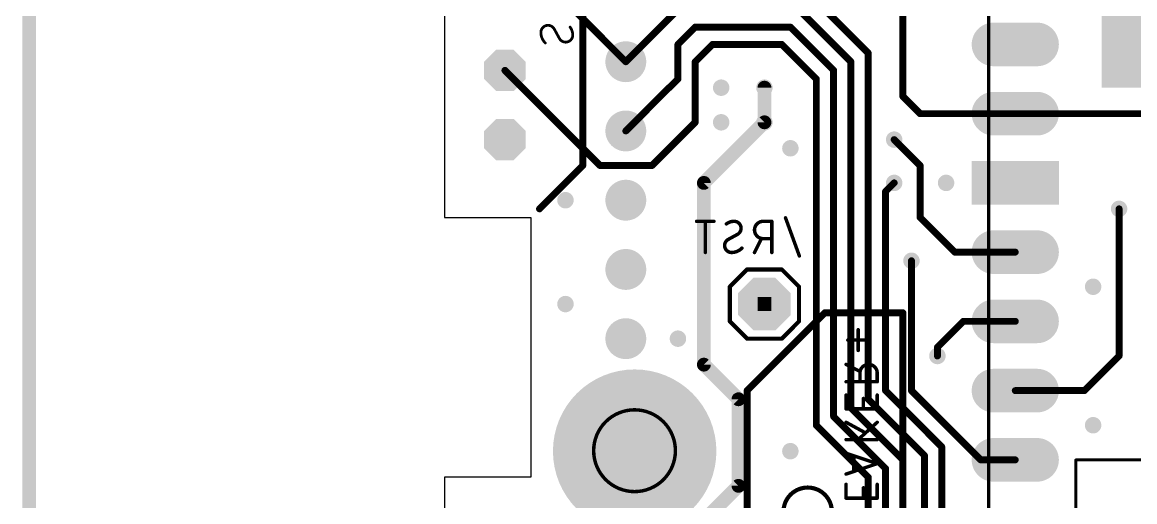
# Model space of a CAD drawing. Extents: x -1.81 to 1.71, y -2.71 to 1.61.
# Drawn here: x -1.81 to -0.202, y -0.086 to 0.607 of the extents above; entities that cross this region are included whole.
import ezdxf

# ---------------------------------------------------------------- set-up
doc = ezdxf.new("R2010")
doc.units = 0
for name, color, linetype in [('16', 175, 'CONTINUOUS'), ('17', 82, 'CONTINUOUS'), ('18', 82, 'CONTINUOUS'), ('20', 30, 'CONTINUOUS'), ('22', 253, 'CONTINUOUS'), ('24', 7, 'CONTINUOUS'), ('26', 253, 'CONTINUOUS'), ('52', 253, 'CONTINUOUS')]:
    doc.layers.add(name, color=color, linetype=linetype)

# ---------------------------------------------------------------- blocks, each defined once
blk = doc.blocks.new('RECT')
blk.add_solid([(-0.5, -0.5), (0.5, -0.5), (-0.5, 0.5), (0.5, 0.5)])
blk = doc.blocks.new('OCTAGONP')
at = {"const_width": 0.5}
blk.add_lwpolyline([(-0.25, -0.103553), (-0.25, 0.103553), (-0.103553, 0.25), (0.103553, 0.25), (0.25, 0.103553), (0.25, -0.103553), (0.103553, -0.25), (-0.103553, -0.25), (-0.25, -0.103553), (-0.25, 0.103553)], dxfattribs=at)
blk = doc.blocks.new('ROUNDP')
at = {"const_width": 0.5}
blk.add_lwpolyline([(0, -0.25, 1), (0, 0.25, 1), (0, -0.25)], format="xyb", dxfattribs=at)
blk = doc.blocks.new('RECT256000X512000R100')
at = {"const_width": 0.031496}
blk.add_lwpolyline([(0.015748, -0.031496), (0.015748, 0.031496, 0.414214), (0, 0.047244), (0, 0.047244, 0.414214), (-0.015748, 0.031496), (-0.015748, -0.031496, 0.414214), (0, -0.047244), (0, -0.047244, 0.414214)], format="xyb", close=True, dxfattribs=at)
blk.add_solid([(-0.001, -0.032496), (0.001, -0.032496), (-0.001, 0.032496), (0.001, 0.032496)])
blk = doc.blocks.new('ROUNDV')
at = {"const_width": 0.5}
blk.add_lwpolyline([(0, -0.25, 1), (0, 0.25, 1), (0, -0.25)], format="xyb", dxfattribs=at)

msp = doc.modelspace()

# ---------------------------------------------------------------- linework, layer by layer
at = {"layer": '16'}
for points, const_width in [([(-1.8, -2.5), (-1.8, 1.5)], 0.02), ([(-0.675, 0.65), (-0.5875, 0.5625)], 0.01), ([(-0.937795, 0.55), (-1.025, 0.637205)], 0.01), ([(-0.937795, 0.55), (-0.862795, 0.625)], 0.01), ([(-0.6875, 0.625), (-0.6125, 0.55)], 0.01), ([(-0.5375, 0.6375), (-0.5375, 0.5)], 0.01), ([(-0.8625, 0.575), (-0.8375, 0.6)], 0.01), ([(-0.8375, 0.6), (-0.7, 0.6)], 0.01), ([(-0.7, 0.6), (-0.6375, 0.5375)], 0.01), ([(-0.8625, 0.525), (-0.8625, 0.575)], 0.01), ([(-0.8375, 0.55), (-0.8125, 0.575)], 0.01), ([(-0.8125, 0.575), (-0.7125, 0.575)], 0.01), ([(-0.7125, 0.575), (-0.6625, 0.525)], 0.01), ([(-0.5875, 0.5625), (-0.5875, 0.0625)], 0.01), ([(-0.8375, 0.4625), (-0.8375, 0.55)], 0.01), ([(-0.6125, 0.55), (-0.6125, 0.05)], 0.01), ([(-0.975, 0.4), (-1.1125, 0.5375)], 0.01), ([(-0.6375, 0.5375), (-0.6375, 0.0375)], 0.01), ([(-0.937795, 0.45), (-0.875295, 0.5125)], 0.01), ([(-0.875295, 0.5125), (-0.875, 0.5125)], 0.01), ([(-0.875, 0.5125), (-0.8625, 0.525)], 0.01), ([(-0.7375, 0.4625), (-0.7375, 0.5125)], 0.02), ([(-0.6625, 0.525), (-0.6625, 0.025)], 0.01), ([(-0.5375, 0.5), (-0.5125, 0.475)], 0.01), ([(-0.9, 0.4), (-0.8375, 0.4625)], 0.01), ([(-0.825, 0.375), (-0.7375, 0.4625)], 0.02), ([(-0.375, 0.475), (-0.5125, 0.475)], 0.01), ([(-0.375, 0.475), (-0.1, 0.475)], 0.01), ([(-0.5125, 0.4), (-0.55, 0.4375)], 0.01), ([(-0.975, 0.4), (-0.9, 0.4)], 0.01), ([(-0.5125, 0.325), (-0.5125, 0.4)], 0.01), ([(-0.825, 0.1125), (-0.825, 0.375)], 0.02), ([(-0.55, 0.375), (-0.5625, 0.3625)], 0.01), ([(-0.5625, 0.3625), (-0.5625, 0.075)], 0.01), ([(-0.225, 0.3375), (-0.225, 0.125)], 0.01), ([(-0.5125, 0.325), (-0.4625, 0.275)], 0.01), ([(-0.4625, 0.275), (-0.375, 0.275)], 0.01), ([(-0.525, 0.075), (-0.525, 0.2625)], 0.01), ([(-0.45, 0.175), (-0.4875, 0.1375)], 0.01), ([(-0.375, 0.175), (-0.45, 0.175)], 0.01), ([(-0.4875, 0.1375), (-0.4875, 0.125)], 0.01), ([(-0.225, 0.125), (-0.275, 0.075)], 0.01), ([(-0.825, 0.1125), (-0.775, 0.0625)], 0.02), ([(-0.775, 0.0625), (-0.775, -0.0625)], 0.02), ([(-0.5875, 0.0625), (-0.50625, -0.01875)], 0.01), ([(-0.5625, 0.075), (-0.48125, -0.00625)], 0.01), ([(-0.425, -0.025), (-0.525, 0.075)], 0.01), ([(-0.375, 0.075), (-0.275, 0.075)], 0.01), ([(-0.6125, 0.05), (-0.5375, -0.025)], 0.01), ([(-0.6375, 0.0375), (-0.5625, -0.0375)], 0.01), ([(-0.6625, 0.025), (-0.5875, -0.05)], 0.01), ([(-0.50625, -0.01875), (-0.50625, -0.36875)], 0.01), ([(-0.48125, -0.00625), (-0.48125, -0.29375)], 0.01), ([(-0.5375, -0.025), (-0.5375, -0.4375)], 0.01), ([(-0.375, -0.025), (-0.425, -0.025)], 0.01), ([(-0.5875, -0.05), (-0.5875, -0.5375)], 0.01), ([(-0.5625, -0.0375), (-0.5625, -0.5125)], 0.01), ([(-0.775, -0.0625), (-0.895965, -0.183465)], 0.02)]:
    msp.add_lwpolyline(points, dxfattribs=dict(at, const_width=const_width))
for points, const_width in [([(-0.8375, 0.6025, 1), (-0.8375, 0.5975)], 0.005), ([(-0.835732, 0.598232, 1), (-0.839268, 0.601768)], 0.005), ([(-0.698232, 0.601768, 1), (-0.701768, 0.598232)], 0.005), ([(-0.7, 0.5975, 1), (-0.7, 0.6025)], 0.005), ([(-0.86, 0.575, 1), (-0.865, 0.575)], 0.005), ([(-0.864268, 0.576768, 1), (-0.860732, 0.573232)], 0.005), ([(-0.8125, 0.5775, 1), (-0.8125, 0.5725)], 0.005), ([(-0.810732, 0.573232, 1), (-0.814268, 0.576768)], 0.005), ([(-0.710732, 0.576768, 1), (-0.714268, 0.573232)], 0.005), ([(-0.7125, 0.5725, 1), (-0.7125, 0.5775)], 0.005), ([(-0.585, 0.5625, 1), (-0.59, 0.5625)], 0.005), ([(-0.589268, 0.560732, 1), (-0.585732, 0.564268)], 0.005), ([(-0.939563, 0.551768, 1), (-0.936028, 0.548232)], 0.005), ([(-0.939563, 0.548232, 1), (-0.936028, 0.551768)], 0.005), ([(-0.835, 0.55, 1), (-0.84, 0.55)], 0.005), ([(-0.839268, 0.551768, 1), (-0.835732, 0.548232)], 0.005), ([(-0.61, 0.55, 1), (-0.615, 0.55)], 0.005), ([(-0.614268, 0.548232, 1), (-0.610732, 0.551768)], 0.005), ([(-1.110732, 0.539268, 1), (-1.114268, 0.535732)], 0.005), ([(-0.635, 0.5375, 1), (-0.64, 0.5375)], 0.005), ([(-0.639268, 0.535732, 1), (-0.635732, 0.539268)], 0.005), ([(-0.875295, 0.515, 1), (-0.875295, 0.51)], 0.005), ([(-0.876768, 0.514268, 1), (-0.873232, 0.510732)], 0.005), ([(-0.873528, 0.510732, 1), (-0.877063, 0.514268)], 0.005), ([(-0.875, 0.51, 1), (-0.875, 0.515)], 0.005), ([(-0.865, 0.525, 1), (-0.86, 0.525)], 0.005), ([(-0.860732, 0.523232, 1), (-0.864268, 0.526768)], 0.005), ([(-0.7325, 0.5125, 1), (-0.7425, 0.5125)], 0.01), ([(-0.66, 0.525, 1), (-0.665, 0.525)], 0.005), ([(-0.664268, 0.523232, 1), (-0.660732, 0.526768)], 0.005), ([(-0.535732, 0.501768, 1), (-0.539268, 0.498232)], 0.005), ([(-0.54, 0.5, 1), (-0.535, 0.5)], 0.005), ([(-0.835732, 0.460732, 1), (-0.839268, 0.464268)], 0.005), ([(-0.7425, 0.4625, 1), (-0.7325, 0.4625)], 0.01), ([(-0.733964, 0.458964, 1), (-0.741036, 0.466036)], 0.01), ([(-0.5125, 0.4775, 1), (-0.5125, 0.4725)], 0.005), ([(-0.514268, 0.473232, 1), (-0.510732, 0.476768)], 0.005), ([(-0.375, 0.4775, 1), (-0.375, 0.4725)], 0.005), ([(-0.375, 0.4725, 1), (-0.375, 0.4775)], 0.005), ([(-0.939563, 0.451768, 1), (-0.936028, 0.448232)], 0.005), ([(-0.84, 0.4625, 1), (-0.835, 0.4625)], 0.005), ([(-0.548232, 0.439268, 1), (-0.551768, 0.435732)], 0.005), ([(-0.975, 0.4025, 1), (-0.975, 0.3975)], 0.005), ([(-0.976768, 0.398232, 1), (-0.973232, 0.401768)], 0.005), ([(-0.901768, 0.401768, 1), (-0.898232, 0.398232)], 0.005), ([(-0.9, 0.3975, 1), (-0.9, 0.4025)], 0.005), ([(-0.51, 0.4, 1), (-0.515, 0.4)], 0.005), ([(-0.514268, 0.398232, 1), (-0.510732, 0.401768)], 0.005), ([(-0.828536, 0.378536, 1), (-0.821464, 0.371464)], 0.01), ([(-0.82, 0.375, 1), (-0.83, 0.375)], 0.01), ([(-0.548232, 0.373232, 1), (-0.551768, 0.376768)], 0.005), ([(-0.56, 0.3625, 1), (-0.565, 0.3625)], 0.005), ([(-0.564268, 0.364268, 1), (-0.560732, 0.360732)], 0.005), ([(-0.2225, 0.3375, 1), (-0.2275, 0.3375)], 0.005), ([(-0.510732, 0.326768, 1), (-0.514268, 0.323232)], 0.005), ([(-0.515, 0.325, 1), (-0.51, 0.325)], 0.005), ([(-0.4625, 0.2775, 1), (-0.4625, 0.2725)], 0.005), ([(-0.464268, 0.273232, 1), (-0.460732, 0.276768)], 0.005), ([(-0.375, 0.2725, 1), (-0.375, 0.2775)], 0.005), ([(-0.5225, 0.2625, 1), (-0.5275, 0.2625)], 0.005), ([(-0.45, 0.1775, 1), (-0.45, 0.1725)], 0.005), ([(-0.448232, 0.173232, 1), (-0.451768, 0.176768)], 0.005), ([(-0.375, 0.1725, 1), (-0.375, 0.1775)], 0.005), ([(-0.485, 0.1375, 1), (-0.49, 0.1375)], 0.005), ([(-0.489268, 0.139268, 1), (-0.485732, 0.135732)], 0.005), ([(-0.223232, 0.123232, 1), (-0.226768, 0.126768)], 0.005), ([(-0.821464, 0.116036, 1), (-0.828536, 0.108964)], 0.01), ([(-0.83, 0.1125, 1), (-0.82, 0.1125)], 0.01), ([(-0.49, 0.125, 1), (-0.485, 0.125)], 0.005), ([(-0.2275, 0.125, 1), (-0.2225, 0.125)], 0.005), ([(-0.77, 0.0625, 1), (-0.78, 0.0625)], 0.01), ([(-0.778536, 0.058964, 1), (-0.771464, 0.066036)], 0.01), ([(-0.585732, 0.064268, 1), (-0.589268, 0.060732)], 0.005), ([(-0.59, 0.0625, 1), (-0.585, 0.0625)], 0.005), ([(-0.560732, 0.076768, 1), (-0.564268, 0.073232)], 0.005), ([(-0.565, 0.075, 1), (-0.56, 0.075)], 0.005), ([(-0.523232, 0.076768, 1), (-0.526768, 0.073232)], 0.005), ([(-0.5275, 0.075, 1), (-0.5225, 0.075)], 0.005), ([(-0.375, 0.0775, 1), (-0.375, 0.0725)], 0.005), ([(-0.276768, 0.076768, 1), (-0.273232, 0.073232)], 0.005), ([(-0.275, 0.0725, 1), (-0.275, 0.0775)], 0.005), ([(-0.610732, 0.051768, 1), (-0.614268, 0.048232)], 0.005), ([(-0.615, 0.05, 1), (-0.61, 0.05)], 0.005), ([(-0.635732, 0.039268, 1), (-0.639268, 0.035732)], 0.005), ([(-0.64, 0.0375, 1), (-0.635, 0.0375)], 0.005), ([(-0.660732, 0.026768, 1), (-0.664268, 0.023232)], 0.005), ([(-0.665, 0.025, 1), (-0.66, 0.025)], 0.005), ([(-0.50375, -0.01875, 1), (-0.50875, -0.01875)], 0.005), ([(-0.508018, -0.020518, 1), (-0.504482, -0.016982)], 0.005), ([(-0.47875, -0.00625, 1), (-0.48375, -0.00625)], 0.005), ([(-0.483018, -0.008018, 1), (-0.479482, -0.004482)], 0.005), ([(-0.535, -0.025, 1), (-0.54, -0.025)], 0.005), ([(-0.539268, -0.026768, 1), (-0.535732, -0.023232)], 0.005), ([(-0.425, -0.0225, 1), (-0.425, -0.0275)], 0.005), ([(-0.426768, -0.026768, 1), (-0.423232, -0.023232)], 0.005), ([(-0.375, -0.0275, 1), (-0.375, -0.0225)], 0.005), ([(-0.585, -0.05, 1), (-0.59, -0.05)], 0.005), ([(-0.589268, -0.051768, 1), (-0.585732, -0.048232)], 0.005), ([(-0.56, -0.0375, 1), (-0.565, -0.0375)], 0.005), ([(-0.564268, -0.039268, 1), (-0.560732, -0.035732)], 0.005), ([(-0.78, -0.0625, 1), (-0.77, -0.0625)], 0.01), ([(-0.771464, -0.066036, 1), (-0.778536, -0.058964)], 0.01)]:
    msp.add_lwpolyline(points, format="xyb", dxfattribs=dict(at, const_width=const_width))
at = {"layer": '20'}
for p, q in [((-1.2, 0.9), (-1.2, 0.325)), ((-1.2, 0.325), (-1.075, 0.325)), ((-1.075, 0.325), (-1.075, -0.05)), ((-1.2, -0.05), (-1.2, -1.275)), ((-1.075, -0.05), (-1.2, -0.05))]:
    msp.add_line(p, q, dxfattribs=at)
for points, const_width in [([(-0.925197, -0.070866, 1), (-0.925197, 0.047244, 1), (-0.925197, -0.070866)], 0.005), ([(-0.2875, -0.024, 1), (-0.2875, -0.026)], 0.002), ([(-0.2865, -0.025, 1), (-0.2885, -0.025)], 0.002), ([(-0.675, -0.135, 1), (-0.675, -0.065, 1), (-0.675, -0.135)], 0.006)]:
    msp.add_lwpolyline(points, format="xyb", dxfattribs=dict(at, const_width=const_width))
at = {"layer": '20', "const_width": 0.004}
for points in [[(0.0625, -0.025), (-0.2875, -0.025)], [(-0.2875, -0.025), (-0.2875, -0.1625)]]:
    msp.add_lwpolyline(points, dxfattribs=at)
at = {"layer": '22'}
for points, const_width in [([(-0.413386, 1.128937), (-0.413386, -0.878937)], 0.005), ([(-1, 1.1125), (-1, 0.4)], 0.01), ([(-1.041333, 0.597444), (-1.033667, 0.583389)], 0.004), ([(-1, 0.4), (-1.0625, 0.3375)], 0.01), ([(-0.7625, 0.25), (-0.7875, 0.225)], 0.006), ([(-0.7125, 0.25), (-0.7625, 0.25)], 0.006), ([(-0.7125, 0.25), (-0.6875, 0.225)], 0.006), ([(-0.7875, 0.225), (-0.7875, 0.175)], 0.006), ([(-0.6875, 0.225), (-0.6875, 0.175)], 0.006), ([(-0.7875, 0.175), (-0.7625, 0.15)], 0.006), ([(-0.65, 0.1875), (-0.7625, 0.075)], 0.01), ([(-0.6875, 0.175), (-0.7125, 0.15)], 0.006), ([(-0.5375, 0.1875), (-0.65, 0.1875)], 0.01), ([(-0.5375, 0.1875), (-0.5375, -0.4125)], 0.01), ([(-0.7625, 0.15), (-0.7125, 0.15)], 0.006), ([(-0.7625, 0.075), (-0.7625, -0.1125)], 0.01)]:
    msp.add_lwpolyline(points, dxfattribs=dict(at, const_width=const_width))
for points, const_width in [([(-1.050278, 0.602555, 0.414214), (-1.0605, 0.592333)], 0.004), ([(-1.041333, 0.597444, 0.265565), (-1.050278, 0.602555)], 0.004), ([(-1.050278, 0.603555, 1), (-1.050278, 0.601555)], 0.002), ([(-1.050278, 0.601555, 1), (-1.050278, 0.603555)], 0.002), ([(-1.040456, 0.597923, 1), (-1.042211, 0.596966)], 0.002), ([(-1.042195, 0.596937, 1), (-1.040472, 0.597952)], 0.002), ([(-1.0145, 0.5885, 0.162281), (-1.018333, 0.6)], 0.004), ([(-1.017533, 0.6006, 1), (-1.019133, 0.5994)], 0.002), ([(-1.0605, 0.592333, 0.199996), (-1.054111, 0.577)], 0.004), ([(-1.0595, 0.592333, 1), (-1.0615, 0.592333)], 0.002), ([(-1.0615, 0.592333, 1), (-1.0595, 0.592333)], 0.002), ([(-1.033667, 0.583389, 0.265567), (-1.024722, 0.578278)], 0.004), ([(-1.032805, 0.583896, 1), (-1.034528, 0.582881)], 0.002), ([(-1.034545, 0.58291, 1), (-1.032789, 0.583868)], 0.002), ([(-1.024722, 0.578278, 0.414214), (-1.0145, 0.5885)], 0.004), ([(-1.024722, 0.579278, 1), (-1.024722, 0.577278)], 0.002), ([(-1.024722, 0.577278, 1), (-1.024722, 0.579278)], 0.002), ([(-1.0135, 0.5885, 1), (-1.0155, 0.5885)], 0.002), ([(-1.0155, 0.5885, 1), (-1.0135, 0.5885)], 0.002), ([(-1.054815, 0.57629, 1), (-1.053407, 0.57771)], 0.002), ([(-1.0025, 0.4, 1), (-0.9975, 0.4)], 0.005), ([(-0.998232, 0.398232, 1), (-1.001768, 0.401768)], 0.005), ([(-1.064268, 0.339268, 1), (-1.060732, 0.335732)], 0.005), ([(-0.7625, 0.2515, 1), (-0.7625, 0.2485)], 0.003), ([(-0.761439, 0.248939, 1), (-0.763561, 0.251061)], 0.003), ([(-0.711439, 0.251061, 1), (-0.713561, 0.248939)], 0.003), ([(-0.7125, 0.2485, 1), (-0.7125, 0.2515)], 0.003), ([(-0.786, 0.225, 1), (-0.789, 0.225)], 0.003), ([(-0.788561, 0.226061, 1), (-0.786439, 0.223939)], 0.003), ([(-0.686, 0.225, 1), (-0.689, 0.225)], 0.003), ([(-0.688561, 0.223939, 1), (-0.686439, 0.226061)], 0.003), ([(-0.786439, 0.176061, 1), (-0.788561, 0.173939)], 0.003), ([(-0.686439, 0.173939, 1), (-0.688561, 0.176061)], 0.003), ([(-0.65, 0.19, 1), (-0.65, 0.185)], 0.005), ([(-0.648232, 0.185732, 1), (-0.651768, 0.189268)], 0.005), ([(-0.535, 0.1875, 1), (-0.54, 0.1875)], 0.005), ([(-0.5375, 0.185, 1), (-0.5375, 0.19)], 0.005), ([(-0.789, 0.175, 1), (-0.786, 0.175)], 0.003), ([(-0.689, 0.175, 1), (-0.686, 0.175)], 0.003), ([(-0.7625, 0.1515, 1), (-0.7625, 0.1485)], 0.003), ([(-0.763561, 0.148939, 1), (-0.761439, 0.151061)], 0.003), ([(-0.713561, 0.151061, 1), (-0.711439, 0.148939)], 0.003), ([(-0.7125, 0.1485, 1), (-0.7125, 0.1515)], 0.003), ([(-0.925, -0.071555, 1), (-0.925, 0.046555, 1), (-0.925, -0.071555)], 0.11811), ([(-0.76, 0.075, 1), (-0.765, 0.075)], 0.005), ([(-0.764268, 0.076768, 1), (-0.760732, 0.073232)], 0.005)]:
    msp.add_lwpolyline(points, format="xyb", dxfattribs=dict(at, const_width=const_width))
at = {"layer": '24'}
msp.add_point((-0.7375, 0.2), dxfattribs=at)
at = {"layer": '26', "const_width": 0.005}
for points in [[(-0.8105, 0.3195), (-0.8355, 0.3195)], [(-0.823, 0.2745), (-0.823, 0.3195)], [(-0.726826, 0.3195), (-0.739326, 0.3195)], [(-0.726826, 0.2745), (-0.726826, 0.3195)], [(-0.687, 0.2695), (-0.707, 0.3245)], [(-0.79, 0.29325), (-0.77625, 0.30075)], [(-0.751826, 0.2745), (-0.741826, 0.2945)], [(-0.739326, 0.2945), (-0.726826, 0.2945)], [(-0.602, 0.133), (-0.602, 0.163)], [(-0.617, 0.148), (-0.587, 0.148)], [(-0.6195, 0.112826), (-0.5995, 0.102826)], [(-0.5995, 0.100326), (-0.5995, 0.087826)], [(-0.5745, 0.087826), (-0.5745, 0.100326)], [(-0.6195, 0.087826), (-0.5745, 0.087826)], [(-0.6195, 0.0686), (-0.6195, 0.0486)], [(-0.5945, 0.0486), (-0.5945, 0.0636)], [(-0.5745, 0.0486), (-0.5745, 0.0686)], [(-0.6195, 0.0486), (-0.5745, 0.0486)], [(-0.6195, 0.02925), (-0.592, 0.01425)], [(-0.5745, 0.02925), (-0.602, 0.00425)], [(-0.6195, 0.00425), (-0.5745, 0.00425)], [(-0.5745, -0.0305), (-0.6195, -0.0155)], [(-0.6195, -0.0455), (-0.5745, -0.0305)], [(-0.60825, -0.01925), (-0.60825, -0.04175)], [(-0.6195, -0.0604), (-0.6195, -0.0804)], [(-0.5945, -0.0804), (-0.5945, -0.0654)], [(-0.5745, -0.0804), (-0.5745, -0.0604)], [(-0.6195, -0.0804), (-0.5745, -0.0804)]]:
    msp.add_lwpolyline(points, dxfattribs=at)
at = {"layer": '26'}
for points, const_width in [([(-0.8355, 0.32075, 1), (-0.8355, 0.31825)], 0.0025), ([(-0.82175, 0.3195, 1), (-0.82425, 0.3195)], 0.0025), ([(-0.8105, 0.31825, 1), (-0.8105, 0.32075)], 0.0025), ([(-0.78125, 0.3195, 0.162278), (-0.7925, 0.31575)], 0.005), ([(-0.77125, 0.3095, 0.414214), (-0.78125, 0.3195)], 0.005), ([(-0.78125, 0.32075, 1), (-0.78125, 0.31825)], 0.0025), ([(-0.78125, 0.31825, 1), (-0.78125, 0.32075)], 0.0025), ([(-0.739326, 0.3195, 1), (-0.739326, 0.2945)], 0.005), ([(-0.739326, 0.32075, 1), (-0.739326, 0.31825)], 0.0025), ([(-0.739326, 0.31825, 1), (-0.739326, 0.32075)], 0.0025), ([(-0.725576, 0.3195, 1), (-0.728076, 0.3195)], 0.0025), ([(-0.726826, 0.31825, 1), (-0.726826, 0.32075)], 0.0025), ([(-0.705825, 0.324927, 1), (-0.708175, 0.324073)], 0.0025), ([(-0.79325, 0.31675, 1), (-0.79175, 0.31475)], 0.0025), ([(-0.77625, 0.30075, 0.265564), (-0.77125, 0.3095)], 0.005), ([(-0.77, 0.3095, 1), (-0.7725, 0.3095)], 0.0025), ([(-0.7725, 0.3095, 1), (-0.77, 0.3095)], 0.0025), ([(-0.79, 0.29325, 0.265564), (-0.795, 0.2845)], 0.005), ([(-0.790598, 0.294347, 1), (-0.789401, 0.292153)], 0.0025), ([(-0.789365, 0.292173, 1), (-0.790634, 0.294327)], 0.0025), ([(-0.776884, 0.301827, 1), (-0.775615, 0.299673)], 0.0025), ([(-0.775651, 0.299653, 1), (-0.776848, 0.301847)], 0.0025), ([(-0.740708, 0.293941, 1), (-0.742944, 0.295059)], 0.0025), ([(-0.739326, 0.29575, 1), (-0.739326, 0.29325)], 0.0025), ([(-0.739326, 0.29325, 1), (-0.739326, 0.29575)], 0.0025), ([(-0.726826, 0.29325, 1), (-0.726826, 0.29575)], 0.0025), ([(-0.82425, 0.2745, 1), (-0.82175, 0.2745)], 0.0025), ([(-0.795, 0.2845, 0.414214), (-0.785, 0.2745)], 0.005), ([(-0.79375, 0.2845, 1), (-0.79625, 0.2845)], 0.0025), ([(-0.79625, 0.2845, 1), (-0.79375, 0.2845)], 0.0025), ([(-0.785, 0.2745, 0.2), (-0.77, 0.28075)], 0.005), ([(-0.785, 0.27575, 1), (-0.785, 0.27325)], 0.0025), ([(-0.785, 0.27325, 1), (-0.785, 0.27575)], 0.0025), ([(-0.769112, 0.27987, 1), (-0.770887, 0.28163)], 0.0025), ([(-0.752944, 0.275059, 1), (-0.750708, 0.273941)], 0.0025), ([(-0.728076, 0.2745, 1), (-0.725576, 0.2745)], 0.0025), ([(-0.688175, 0.269073, 1), (-0.685825, 0.269927)], 0.0025), ([(-0.60075, 0.163, 1), (-0.60325, 0.163)], 0.0025), ([(-0.617, 0.14925, 1), (-0.617, 0.14675)], 0.0025), ([(-0.587, 0.14675, 1), (-0.587, 0.14925)], 0.0025), ([(-0.60325, 0.133, 1), (-0.60075, 0.133)], 0.0025), ([(-0.618941, 0.113944, 1), (-0.620059, 0.111708)], 0.0025), ([(-0.5745, 0.100326, 1), (-0.5995, 0.100326)], 0.005), ([(-0.59825, 0.100326, 1), (-0.60075, 0.100326)], 0.0025), ([(-0.60075, 0.100326, 1), (-0.59825, 0.100326)], 0.0025), ([(-0.600059, 0.101708, 1), (-0.598941, 0.103944)], 0.0025), ([(-0.57325, 0.100326, 1), (-0.57575, 0.100326)], 0.0025), ([(-0.57575, 0.100326, 1), (-0.57325, 0.100326)], 0.0025), ([(-0.6195, 0.089076, 1), (-0.6195, 0.086576)], 0.0025), ([(-0.60075, 0.087826, 1), (-0.59825, 0.087826)], 0.0025), ([(-0.57575, 0.087826, 1), (-0.57325, 0.087826)], 0.0025), ([(-0.5745, 0.086576, 1), (-0.5745, 0.089076)], 0.0025), ([(-0.61825, 0.0686, 1), (-0.62075, 0.0686)], 0.0025), ([(-0.59325, 0.0636, 1), (-0.59575, 0.0636)], 0.0025), ([(-0.57325, 0.0686, 1), (-0.57575, 0.0686)], 0.0025), ([(-0.6195, 0.04985, 1), (-0.6195, 0.04735)], 0.0025), ([(-0.62075, 0.0486, 1), (-0.61825, 0.0486)], 0.0025), ([(-0.59575, 0.0486, 1), (-0.59325, 0.0486)], 0.0025), ([(-0.57575, 0.0486, 1), (-0.57325, 0.0486)], 0.0025), ([(-0.5745, 0.04735, 1), (-0.5745, 0.04985)], 0.0025), ([(-0.618901, 0.030348, 1), (-0.620099, 0.028153)], 0.0025), ([(-0.592599, 0.013153, 1), (-0.591401, 0.015348)], 0.0025), ([(-0.573659, 0.028325, 1), (-0.575341, 0.030175)], 0.0025), ([(-0.6195, 0.0055, 1), (-0.6195, 0.003)], 0.0025), ([(-0.602841, 0.005175, 1), (-0.601159, 0.003325)], 0.0025), ([(-0.5745, 0.003, 1), (-0.5745, 0.0055)], 0.0025), ([(-0.619105, -0.014314, 1), (-0.619895, -0.016686)], 0.0025), ([(-0.607, -0.01925, 1), (-0.6095, -0.01925)], 0.0025), ([(-0.574105, -0.031686, 1), (-0.574895, -0.029314)], 0.0025), ([(-0.574895, -0.031686, 1), (-0.574105, -0.029314)], 0.0025), ([(-0.619895, -0.044314, 1), (-0.619105, -0.046686)], 0.0025), ([(-0.6095, -0.04175, 1), (-0.607, -0.04175)], 0.0025), ([(-0.61825, -0.0604, 1), (-0.62075, -0.0604)], 0.0025), ([(-0.59325, -0.0654, 1), (-0.59575, -0.0654)], 0.0025), ([(-0.57325, -0.0604, 1), (-0.57575, -0.0604)], 0.0025), ([(-0.6195, -0.07915, 1), (-0.6195, -0.08165)], 0.0025), ([(-0.62075, -0.0804, 1), (-0.61825, -0.0804)], 0.0025), ([(-0.59575, -0.0804, 1), (-0.59325, -0.0804)], 0.0025), ([(-0.57575, -0.0804, 1), (-0.57325, -0.0804)], 0.0025), ([(-0.5745, -0.08165, 1), (-0.5745, -0.07915)], 0.0025)]:
    msp.add_lwpolyline(points, format="xyb", dxfattribs=dict(at, const_width=const_width))

# ---------------------------------------------------------------- block references
at = {"layer": '16', "rotation": 90}
for p in [(-0.375, 0.575), (-0.375, 0.475), (-0.375, 0.275), (-0.375, 0.175), (-0.375, 0.075), (-0.375, -0.025)]:
    msp.add_blockref('RECT256000X512000R100', p, dxfattribs=at)
at = {"layer": '16', "xscale": 0.062992, "yscale": 0.125984, "rotation": 90}
msp.add_blockref('RECT', (-0.375, 0.375), dxfattribs=at)
at = {"layer": '17'}
for name, p, xscale, yscale in [('ROUNDP', (-0.937795, 0.55), 0.059055, 0.059055), ('OCTAGONP', (-1.1125, 0.5375), 0.06, 0.06), ('OCTAGONP', (-1.1125, 0.4375), 0.06, 0.06), ('ROUNDP', (-0.937795, 0.45), 0.059055, 0.059055), ('ROUNDP', (-0.937795, 0.35), 0.059055, 0.059055), ('ROUNDP', (-0.937795, 0.25), 0.059055, 0.059055), ('ROUNDP', (-0.937795, 0.15), 0.059055, 0.059055)]:
    msp.add_blockref(name, p, dxfattribs=dict(at, xscale=xscale, yscale=yscale))
at = {"layer": '17', "xscale": 0.076, "yscale": 0.076, "rotation": 180}
msp.add_blockref('OCTAGONP', (-0.7375, 0.2), dxfattribs=at)
at = {"layer": '18', "xscale": 0.02378, "yscale": 0.02378}
for p in [(-0.8, 0.5125), (-0.7375, 0.5125), (-0.8, 0.4625), (-0.7375, 0.4625), (-0.7, 0.425), (-0.55, 0.4375), (-0.55, 0.375), (-0.475, 0.375), (-1.025, 0.35), (-0.225, 0.3375), (-0.525, 0.2625), (-0.2625, 0.225), (-1.025, 0.2), (-0.8625, 0.15), (-0.4875, 0.125), (-0.2625, 0.025), (-0.7, -0.0125)]:
    msp.add_blockref('ROUNDV', p, dxfattribs=at)
at = {"layer": '22', "xscale": 0.5, "yscale": 0.6}
msp.add_blockref('RECT', (0, 0.8125), dxfattribs=at)
at = {"layer": '52', "xscale": 0.02, "yscale": 0.02, "rotation": 180}
msp.add_blockref('RECT', (-0.7375, 0.2), dxfattribs=at)

doc.saveas('drawing.dxf')
